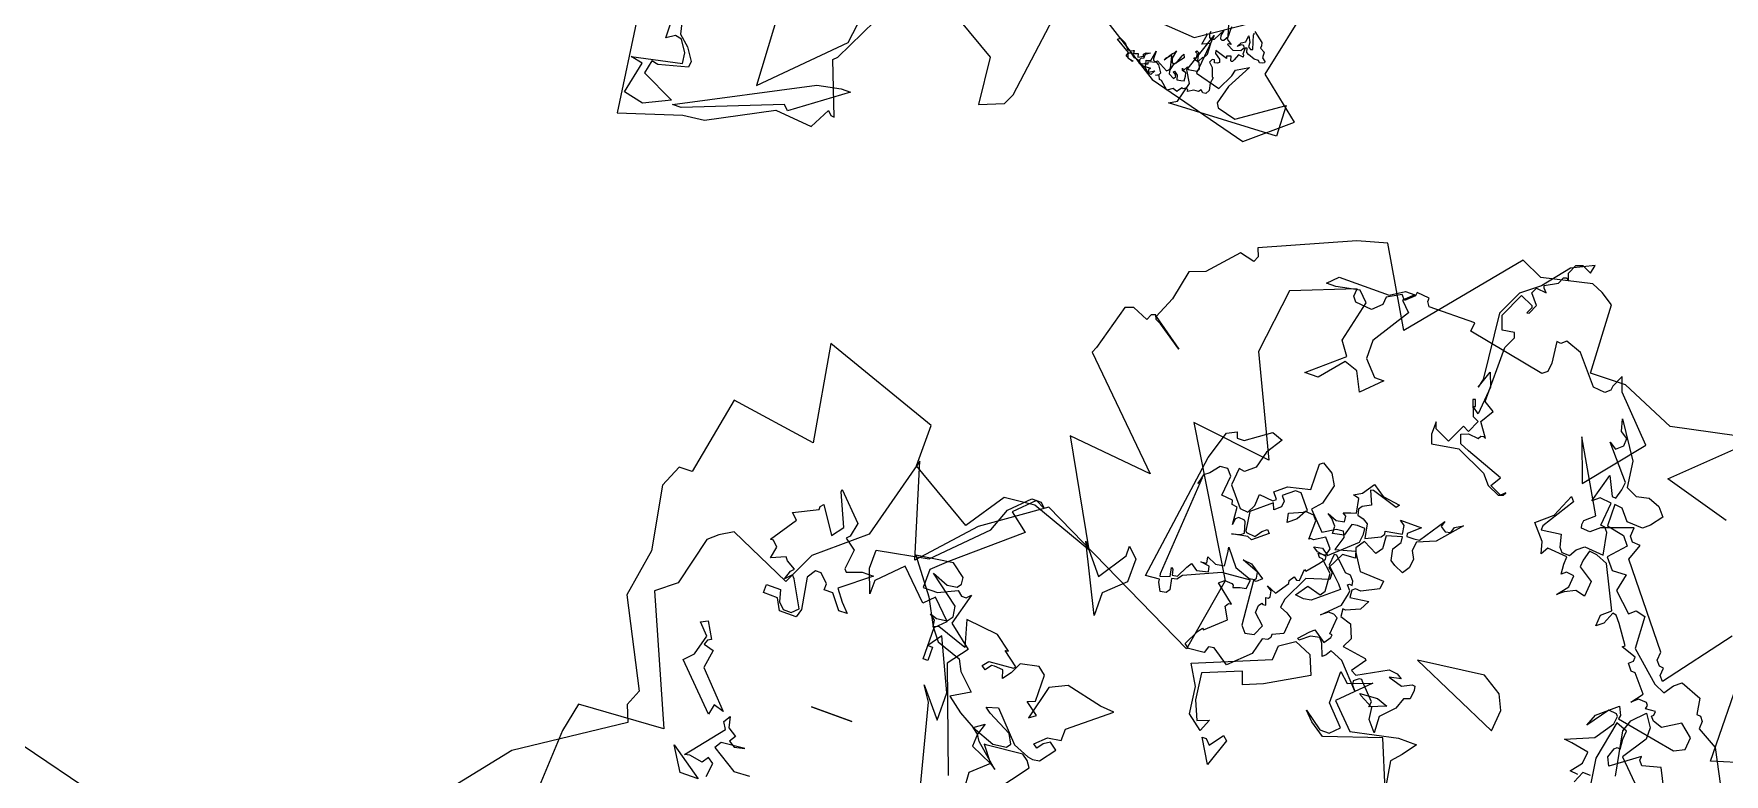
# Model space of a CAD drawing. Header units: metres. Extents: x -71 to 881, y -503 to 661.
# Drawn here: x 228.16 to 235.25, y 555.92 to 559.03 of the extents above; entities that cross this region are included whole.
import ezdxf

# ---------------------------------------------------------------- set-up
doc = ezdxf.new("R2010")
doc.units = ezdxf.units.M
doc.layers.add('ARBRE', color=100, linetype='Continuous', lineweight=13, true_color=0x00ff3f)

# ---------------------------------------------------------------- blocks, each defined once
blk = doc.blocks.new('WMF2', base_point=(0, 0.01))
at = {"color": 251, "lineweight": 0, "true_color": 0x636466}
for points in [[(92.4, -197.64), (98.49, -189.57), (98.99, -190.16), (98.92, -191.16), (99.46, -191.2), (99.98, -191.79), (99.88, -192.88), (107.36, -202.17), (106.64, -204.2), (107.63, -204.27), (108.14, -204.87), (108.06, -205.98), (111.91, -204.61), (112.96, -203.7), (114.06, -203.79), (114.16, -204.2), (114.12, -204.74), (112.93, -205.76), (117.77, -214.23), (115.81, -208.91), (110.13, -215.92), (115.04, -221.02), (115.66, -222.79), (116.35, -221.31), (116.39, -220.76), (116.99, -220.25), (118.51, -220.38), (121.42, -223.82), (123.45, -224.55), (124.06, -224.04), (124.6, -224.1), (124.28, -221.43), (124.37, -220.32), (124.97, -219.82), (134.84, -221.76), (134.73, -222.86), (140.59, -222.8), (140.98, -223.38), (140.96, -223.82), (142.59, -223.95), (142.62, -223.52), (143.7, -222.51), (144.2, -223.11), (145.93, -222.16), (146.02, -221.17), (147.09, -220.14), (149.19, -220.32), (149.69, -220.93), (149.6, -221.91), (157.24, -218.9), (158.3, -210.64), (152.62, -198.66), (162.76, -199.86), (152.65, -183.05), (154.26, -173.69), (175.85, -184.22), (183.13, -179.1), (188.97, -172.64), (192.5, -184.13), (195.26, -173.72), (200.97, -168.92), (202.85, -164.87), (210.8, -168.41), (212.43, -167.44), (213.62, -166.42), (215.13, -160.27), (217.5, -158.38), (210.72, -142.97), (221.5, -142.28), (222.26, -138.6), (222.84, -126.51)], [(123.64, -13.73), (121.99, -1.9), (114.39, -4.34), (111.72, -4.67), (103.98, -8.76), (99.27, -8.35), (97.95, -10.89), (97.46, -10.41), (97.02, -10.37), (99.54, -16.88), (99.06, -17.38), (95.41, -24.9)], [(69.61, -32.48), (62.22, -27.79), (49.27, -24.43), (44.16, -28.75), (49.49, -33.04), (47.38, -42.86)], [(122.03, -4.59), (121.2, -8.62), (122.72, -8.94), (116.58, -10.22), (116.74, -11.56), (117.68, -13), (118.53, -13.17), (119.53, -12.5), (119.62, -15.95)], [(119.14, -18.3), (118.02, -13.51), (116.67, -12.35), (115.65, -10.82), (115.72, -10.05), (119.34, -9.11), (120.19, -9.29), (120.53, -7.61), (116.29, -5.59), (119.5, -4.04), (122.03, -4.59), (122.03, -4.59)], [(100.3, -13.3), (97.37, -13.9), (96.16, -13.9), (102.61, -9.16), (103.21, -9.75), (114.9, -5.14), (116, -5.14), (100.3, -13.3), (100.3, -13.3)], [(162.25, -221.47), (162.55, -220.76), (164.41, -221.19), (167.6, -217.66), (169.53, -216.89), (170.28, -213.15), (171.44, -210.43), (167.5, -207.63), (170.63, -209.8), (171.33, -210.11), (171.53, -210.62), (172.06, -210.42), (172.36, -209.7), (174.37, -210.56), (175.39, -210.16), (176.98, -204.42), (177.29, -203.7), (165.65, -192.21), (176.34, -193.26), (169.52, -180.97), (177.55, -183.87), (181.35, -183.49), (184.59, -178.67), (192.69, -183.49), (192.69, -188.7), (207.51, -193.95), (205.44, -181.84), (216.23, -183.49), (218.11, -173.58), (219.76, -173.52), (220.92, -170.8), (219.49, -162.84), (220.49, -156.77), (215.08, -146.26), (215.94, -144.26), (215.12, -142.21), (227.2, -134.24), (237.13, -121.84)], [(108.09, -27.35), (107.21, -10.78), (98.49, -19.49), (96.74, -32.59), (81.64, -23.67), (81.04, -17.76), (78.09, -18.94), (77.45, -20.28), (75.41, -35.48), (59.11, -34.32), (48.77, -41.31)], [(80.62, -185.19), (89.7, -182.43), (90.01, -206.45)], [(97.85, -210.62), (106.23, -212.96), (97.57, -221.28), (108.11, -219.06), (114.95, -222), (119.42, -221.88), (119.84, -230.55), (121.43, -231.58), (122.86, -232.19), (129.04, -230.77), (131.8, -232.03), (142.53, -219.05), (147.98, -228.38), (151.61, -227.39), (162.65, -222.48), (162.25, -221.47), (162.25, -221.47)], [(57.77, -28.84), (58.63, -30.3), (56.93, -35.37), (57.37, -30.33), (54.22, -29.5), (53.25, -31.47), (53.04, -32.3), (51.55, -33.16), (53.17, -30.11), (53.78, -27.79), (53.47, -27.25), (51.12, -26.63), (45.81, -30.31), (45.66, -26.44), (59.37, -25.77), (58.42, -26.33), (57.77, -28.84), (57.77, -28.84)], [(52.44, -37.5), (51.18, -36.52), (51.08, -36.13), (51.12, -35.83), (50.51, -35.51), (50.45, -34.8), (50.07, -34.49), (50.03, -34.34), (50.2, -34.23), (50.61, -34.11), (50.82, -34.33), (51.37, -34.3), (52.2, -34.62), (52.47, -34.77), (52.63, -35.28), (52.87, -35.21), (52.86, -34.42), (52.76, -34.37), (52.7, -34.11), (53.34, -34.14), (53.62, -33.41), (53.77, -33.15), (53.9, -33.1), (53.97, -33.15), (54.13, -33.69), (54.66, -33.51), (54.57, -33.25), (56.09, -33.72), (56.03, -33.37), (55.31, -32.87), (55.2, -32.49), (55.39, -32.36), (55.77, -32.24), (55.88, -32.62), (56.15, -32.56), (56.36, -32.12), (55.85, -31.63), (55.46, -30.55), (55.3, -30.46), (55.43, -29.76), (55.24, -28.88), (55.5, -28.39), (55.87, -28.34), (56.16, -28.62), (56.42, -28.33), (56.99, -28.28), (57.65, -27.88), (57.72, -28.12), (58.03, -28.17), (58.25, -27.98), (58.41, -28.05), (58.73, -27.66), (58.86, -27.41), (59.43, -27.6), (60.1, -27.17), (61.07, -28.04), (61.37, -28.09), (61.58, -28.52), (61.97, -28.4), (61.62, -28.65), (61.49, -28.9), (62.03, -29.74), (62.37, -29.92), (63.43, -29.61), (63.34, -29.34), (63.61, -29.26), (63.52, -29), (62.86, -28.99), (63.01, -28.72), (62.94, -28.47), (62.26, -28.88), (62.57, -28.28), (62.89, -28.34), (63.48, -28.85), (64.34, -29.1), (64.6, -29.45), (65.11, -29.53), (65.65, -29.92), (65.93, -29.83), (66.02, -29.66), (65.89, -29.26), (65.11, -29.09), (65.26, -29.04), (66.15, -29.41), (66.02, -29.89), (67.84, -30.97), (67.51, -31.22), (66.81, -30.85), (66.26, -30.24), (65.89, -30.14), (65.56, -30.31), (65.43, -30.34), (65.4, -29.99), (64.88, -30.15), (64.76, -29.76), (64.15, -30.11), (64.22, -30.34), (64, -30.58), (63.48, -30.72), (64.02, -30.36), (64.06, -29.83), (64.32, -29.76), (64.47, -29.5), (64.37, -29.25), (64.12, -29.12), (63.68, -29.31), (63.59, -29.47), (63.68, -29.74), (63.15, -29.91), (62.91, -31.2), (62.89, -30.2), (62.83, -30.07), (62.59, -29.93), (62.37, -30.14), (60.91, -29.37), (60.7, -29.58), (60.56, -29.85), (60.92, -31.25), (60.95, -31.35), (61.49, -30.77), (61.62, -30.52), (60.95, -31.58), (60.73, -31.77), (60.58, -32.05), (60.79, -31.06), (60.63, -30.55), (60.45, -30.45), (60.1, -30.71), (59.75, -31.73), (59.62, -31.98), (59.42, -31.56), (60.41, -30.31), (60.57, -29.63), (60.56, -29.41), (60.48, -29.15), (59.78, -28.78), (59.61, -29.12), (59.81, -29.35), (60.09, -29.48), (59.99, -29.66), (59.52, -29.31), (59.36, -28.78), (58.88, -28.85), (58.48, -28.96), (58.53, -29.53), (58.63, -29.93), (59.11, -30.07), (59.2, -30.34), (58.98, -30.11), (58.66, -30.69), (58.5, -30.4), (57.42, -30.59), (57.23, -30.94), (57.5, -31.63), (57.97, -31.77), (58.34, -31.96), (58.03, -32.11), (58.06, -32.48), (58.09, -32.59), (58.37, -32.72), (58.26, -32.91), (58, -32.77), (57.77, -31.77), (57.68, -31.73), (57.33, -32.4), (57.28, -32.27), (56.9, -32.97), (56.98, -34.3), (57.97, -33.85), (57.74, -35.15), (57.85, -35.31)], [(57.47, -35.67), (57.52, -35.37), (57.39, -34.96), (57.14, -34.83), (56.74, -34.96), (56.01, -36.34), (56.16, -35.64), (56.04, -35.25), (55.87, -35.15), (55.61, -35.22), (55.28, -35.83), (55.72, -37.28)], [(55.3, -37.06), (55.27, -35.48), (54.61, -35.03), (54.96, -35), (55.02, -34.9), (54.16, -34.45), (53.24, -34.74), (53.05, -35.07), (52.92, -35.12), (53.11, -35.44), (53.43, -35.41), (53.84, -35.06), (53.53, -35.66), (53.04, -35.95), (52.98, -36.7), (52.93, -36.78), (52.55, -36.04), (52.54, -35.47), (52.19, -35.28), (51.91, -35.35), (52.44, -37.08), (52.39, -37.16), (52.45, -37.28)], [(110.5, -210.3), (109.11, -209.66), (107.56, -210.01), (106.1, -209.43), (105.21, -208.37), (106.3, -206.96), (107.08, -206.3), (109.11, -206.4), (110.23, -207.75), (111.21, -207.86), (111.17, -205.1), (108.98, -204.68), (108.09, -203.61), (109.95, -201.54), (108.82, -200.21), (107.05, -200.28), (107.47, -198.09), (105.17, -195.92), (104.39, -196.59), (103.18, -196.28), (102.97, -192.24), (99.24, -188.97), (97.85, -188.34), (97.03, -189.52), (96.18, -190.24), (93.53, -189.23), (93.18, -187.24), (92.71, -187.16), (92.29, -186.66), (92.32, -185.67), (89.73, -184.22), (87.53, -180.05)], [(93.1, -175.8), (95.08, -179.67), (97.34, -179.08), (97.82, -179.64), (97.78, -180.15), (101.14, -177.68), (101.63, -178.7), (101.22, -179.9), (100.95, -180.15), (100.54, -180.1), (100.64, -181.36), (100.55, -182.4), (102.01, -182.98), (102.92, -178.07), (101.94, -171.52)], [(102.84, -175.84), (103.82, -175.87), (104.45, -174.47)], [(104.32, -175.45), (105.36, -175.53), (104.26, -176.94), (104.08, -178.42), (106.33, -178.82), (107.3, -178.94), (103.92, -180.38), (102.29, -182.75), (102.16, -183.73), (102.39, -184), (103.43, -184.08), (105.34, -181.48), (104.76, -182.94), (102.36, -184.98), (101.88, -183.96), (101.97, -183.49), (94.36, -182.12), (93.06, -182.73), (92.94, -184.28), (94.55, -185.59), (96.67, -184.27), (97.88, -184.67), (98.3, -185.17), (98.08, -185.36), (98.04, -185.87), (99.3, -185.77), (99.21, -186.22), (99.44, -186.5), (100.48, -186.59), (101.25, -185.92), (100.16, -187.33), (101.95, -189.45), (102.48, -189.49), (103.14, -190.28), (102.64, -190.71), (102.6, -191.22), (104.51, -191.89), (104.23, -192.12), (105.81, -194.43), (106.51, -195.26), (106.98, -195.35), (107.6, -193.84), (108.41, -193.19), (108.29, -194.62), (107.17, -195.57), (109.76, -200.75), (111.21, -201.34), (112.19, -201.47), (112.55, -200.2), (112.63, -199.28), (110.76, -198.09), (110.9, -196.12), (112.13, -196.43), (113.42, -195.8), (114.19, -195.14), (113.09, -196.56), (112.98, -198.01), (113.96, -198.14), (114.51, -197.67), (114.61, -198.91), (114.58, -199.9), (117.07, -200.09), (117.61, -199.16), (118.02, -200.63), (119.62, -202.52), (117.74, -204.14), (116.53, -207), (116.04, -206.45), (118.58, -202.45), (118.63, -201.93), (116.12, -202.24), (115.77, -200.72), (115.3, -200.17), (114.31, -200.14), (113.77, -201.07), (112.93, -201.79), (110.47, -201.58), (110.98, -204.31), (111.44, -204.87), (111.97, -204.91), (111.68, -207.85), (113.17, -208.02), (114, -207.32), (112.98, -210.96), (111.87, -208.65), (111.36, -208.61), (111.05, -209.82), (110.92, -210.8), (114.34, -214.81), (113.44, -214.21), (112.61, -214.93), (112.58, -215.91), (113.47, -216.49), (113.87, -217.98), (110.96, -213.56), (110.5, -210.3), (110.5, -210.3)], [(177.52, -141.23), (181.55, -156.93), (182.76, -158.76), (179.84, -155.24), (179.84, -158.76), (182.76, -165.09), (183.97, -163.4), (183.36, -163.4), (183.36, -161.69), (183.97, -161.69), (183.97, -165.71), (182.76, -166.93), (185.07, -169.24), (186.28, -168.03), (189.83, -171.55), (192.73, -168.64), (192.73, -166.93), (193.83, -169.85), (193.83, -172.16), (187.38, -173.37), (181.55, -179.23), (180.45, -182.15), (178.13, -184.47), (176.91, -184.47), (176.31, -183.86), (177.52, -184.47), (179.84, -182.15), (177.52, -180.32), (185.07, -173.85), (186.89, -172.16), (186.89, -169.85), (185.07, -169.85), (182.76, -170.95), (182.15, -170.45), (181.55, -170.45), (181.05, -170.95), (182.15, -166.93), (179.21, -164.61), (181.05, -162.17), (176.31, -149.38)], [(203.93, -139.29), (203.69, -141.03), (204.43, -141.55), (204.96, -140.74), (206.69, -141.04), (207.29, -140.91), (203.63, -145.45), (204.17, -146.3), (203.66, -147.12), (203.34, -145.79), (202.2, -145.06), (202.72, -144.26), (201.92, -143.8), (200.66, -144.08), (203.6, -143.77), (204.12, -142.96), (200.96, -141), (198.96, -141.1)], [(170.41, -149.48), (167.33, -153.6), (167.88, -154.33), (168.63, -154.89), (173.09, -154.46), (173.45, -154.42), (171.93, -152.49), (171.21, -151.97), (174.13, -154.55), (174.64, -155.32), (175.4, -155.88), (172.47, -154.78), (170.8, -155.02), (170.42, -155.53), (171.04, -156.68), (174.04, -158.22), (174.74, -158.74), (173.33, -159.18), (169.98, -155.59), (167.94, -154.77), (167.31, -154.68), (166.44, -154.8), (165.01, -156.7), (165.95, -157.41), (166.73, -156.9), (167.3, -156.16), (167.79, -156.52), (166.47, -157.79), (164.8, -158.03), (164.79, -159.51), (159.94, -163.43), (161.71, -163.57), (166.28, -164.6), (168.39, -163.57), (169.49, -159.28), (168.67, -159.85), (170.32, -161.09), (169.36, -161.46), (169.4, -164.84), (170.39, -165.59), (172.66, -165.09), (173.31, -163.69), (174.06, -162.7), (174.38, -163.72), (175.5, -163.78), (175.85, -163.73), (176.42, -162.98), (176.92, -163.36), (176.35, -164.1), (173.23, -164.33), (173.04, -164.58), (174.93, -166.01), (174.5, -166.07), (176.45, -167.55), (180.59, -167.98), (179.68, -164.7), (183.52, -166.03), (184.12, -165.76), (184.28, -166.58), (184.98, -167.12), (184.09, -166.85), (182.78, -167.03), (182.25, -167.74), (182.48, -169.01), (186.32, -171.88), (184.25, -171.11), (183.02, -171.28), (182.66, -171.8), (182.73, -172.63), (184.43, -173.9), (189.08, -173.24), (185.87, -169.02), (184.12, -165.76), (182.95, -164.22), (179.83, -163.17), (179.13, -161.78), (177.11, -159.84), (179.39, -158.51), (177.45, -157.05), (175.4, -155.88), (174.19, -156.77), (174.64, -155.32), (174.73, -153.72), (171.93, -152.49), (174.04, -150.58), (173.91, -148.36)], [(208.87, -141.57), (204.74, -138.66), (207.06, -138.66), (208.87, -141.57), (208.87, -141.57)], [(208.96, -155.15), (209.4, -154.92), (209.63, -154.33), (208.3, -153.97), (208.67, -151.63), (204.64, -147.41), (205.96, -147.79), (206.24, -146.5), (211.37, -151.69), (210.33, -152.81), (209.63, -155.34), (210.96, -156.71), (210.11, -157.18), (208.96, -155.15), (208.96, -155.15)], [(189.52, -151.57), (194.75, -151.57), (189.52, -151.57), (189.52, -151.57)], [(147.09, -161.3), (148.81, -164.22), (148.31, -164.22), (147.7, -163.6), (146.47, -165.31), (145.88, -164.82), (147.09, -161.3), (147.09, -161.3)], [(203.13, -162.67), (204.93, -162.67), (204.93, -163.71), (203.13, -163.71), (202.75, -162.29), (202.01, -161.54), (200.96, -161.54), (200.21, -162.29), (202.01, -165.5), (202.37, -165.88), (203.13, -165.12), (202.75, -166.25), (202.37, -166.64), (203.5, -167.31), (203.82, -167.68), (205.6, -166.93), (205.31, -168.42), (205.98, -169.09), (206.34, -169.09), (204.18, -172.31), (204.93, -173.05), (202.01, -174.48), (202.01, -174.86), (201.7, -175.24), (199.54, -172.01), (198.43, -173.43), (200.21, -177.4), (200.21, -177.69), (197, -174.48), (197.38, -172.69), (197.76, -172.31), (196.33, -171.27), (196.63, -168.73), (196.33, -168.42), (194.53, -169.09), (193.04, -169.09), (196.63, -166.25), (195.57, -164.83), (194.53, -163.71), (195.57, -163.71), (197, -165.5), (198.12, -165.5), (198.12, -166.25), (199.17, -167.31), (199.92, -167.31), (200.59, -166.25), (199.92, -162.29), (200.21, -161.25), (202.37, -161.25), (203.13, -162.67), (203.13, -162.67)], [(135.09, -169.28), (136.91, -170.51), (138.01, -171.61), (135.68, -169.9), (134.47, -169.9), (133.38, -170.99), (135.68, -173.42), (135.68, -177.45), (134.47, -176.35), (131.54, -177.45), (135.09, -173.91), (132.16, -170.99), (126.32, -172.2), (124, -172.2), (125.23, -170.51), (126.32, -169.28), (125.71, -165.75), (128.13, -171.61), (135.09, -169.28), (135.09, -169.28)], [(138.94, -175.74), (144.01, -172.85), (146.39, -171.88), (146.93, -173.42), (151.56, -171.55), (151.13, -168.2), (150.13, -165.91), (148.68, -166.49), (149.35, -164.92), (151.24, -166.38), (151.67, -169.75), (153.13, -172.22), (143.98, -176.02), (143.88, -177.83), (142.05, -179.02), (139.92, -178.12), (138.94, -175.74), (138.94, -175.74)], [(99.94, -176.82), (100.97, -182.31), (100.46, -183.77), (98.99, -185.32), (97.97, -183.77), (97.97, -182.31), (99.94, -179.3), (93.53, -172.89)], [(129.33, -171.8), (130.44, -173.14), (130.63, -174.64), (132.41, -175.52), (132.57, -175.72), (130.37, -175.88), (129, -175.39), (131.03, -174.57), (130.92, -175.27), (132.78, -177.2), (132.94, -177.4), (133.27, -177.39), (133.89, -176.89), (133.76, -176.39), (133.25, -175.78), (136.03, -178.75), (137.63, -179.42), (138.03, -178.75), (138.43, -178.41), (139, -179.91), (139.48, -180.48), (140.6, -180.25), (141.77, -179.29), (141.95, -179.48), (140.94, -180.66), (140.37, -181.13), (138.81, -180.09), (138.2, -180.94), (138.17, -181.3), (138.5, -181.3), (138.3, -183.46), (138.84, -183.71), (139.55, -183.74), (140.34, -183.1), (138.33, -185.08), (138.01, -186.66), (137.96, -187.04), (138.47, -187.64), (138.27, -187.81), (137.93, -187.74), (138.03, -188.28), (138.55, -188.89), (139.2, -188.95), (140.91, -190.59), (141.25, -190.57), (141.38, -189.16), (139.54, -187.38), (139.07, -186.81), (142.01, -184.38), (142.93, -184.24), (144.01, -184.38), (142.96, -185.86), (141.2, -185.39), (140.77, -186.02), (140.94, -188.21), (142.43, -189.6), (142.8, -189.62), (143.13, -190.05), (142.18, -190.14), (141.95, -191.03), (142.93, -192.19), (144.24, -191.39), (144.58, -191.45), (144.78, -191.29), (144.74, -193.64), (145.22, -194.21), (146.33, -194.31), (146.97, -193.1), (147.96, -192.3), (148.2, -193.41), (146.53, -194.15), (146.12, -194.49), (147.57, -196.24), (148.3, -196.27), (149.64, -195.16), (149.18, -194.59), (149.23, -193.84), (150.01, -193.2), (150.32, -193.98), (152.67, -192.02), (152.33, -189.62), (152.2, -189.45), (151.09, -189.35), (150.48, -190.21), (149.91, -190.68), (149.57, -190.27), (151.32, -188.81), (151.86, -189.06), (153.85, -188.7), (152.77, -188.98), (152.4, -189.29), (152.8, -190.62), (152.94, -190.78), (153.69, -190.85), (154.05, -190.54), (154.11, -189.8), (154.29, -191.99), (154.99, -192.09), (155.13, -192.59), (156.55, -192.72), (156.32, -195.25), (156.96, -196.02), (157.91, -195.93), (158.87, -194.78), (159.49, -194.28), (159.79, -193.07), (159.51, -193.9), (160.36, -181.18), (160.3, -180.89), (159.09, -181.29), (159.32, -182.35), (159.11, -182.21), (158.95, -181.51), (158.27, -181.62), (157.59, -183.02), (157.18, -183.64), (156.35, -183.07), (154.92, -183.39), (155.08, -184.08), (156.2, -184.24), (155.47, -184.34), (155.62, -185.07), (154.42, -184.57), (153.35, -184.75), (153.51, -186.38), (153.6, -187.08), (151.95, -185.01), (149.99, -184.32), (149.29, -184.43), (149.15, -184.65), (149.29, -185.38), (151.47, -186.21), (150.33, -186.08), (148.46, -184.81), (149.07, -184.27), (149.41, -184.25), (148.91, -178.66), (148.24, -177.88), (147.12, -178.09), (146.52, -179.46), (147.86, -180.69), (147.82, -181.61), (147.53, -182), (147.35, -181.89), (146.99, -181.96), (147.31, -182.82), (146.97, -182.85), (146.83, -183.07), (146.96, -183.8), (147.57, -184.22), (146.37, -183.73), (145.25, -185.38), (145.32, -185.75), (144.9, -186.35), (144.5, -186.09), (144.14, -186.16), (144.04, -187.62), (143.83, -187.48), (142.52, -189.03), (142.08, -189.67), (142.11, -190.02), (143.28, -190.18), (143.89, -190.6), (142.85, -190.79), (141.99, -190.19), (138.87, -193), (138.74, -194.12), (138.82, -194.82), (139.8, -194.84), (140.46, -194.71), (140.93, -193.17), (142.31, -192.91), (142.34, -193.82), (143.01, -194.6), (143.63, -195.01), (142.43, -194.52), (141.41, -194.72), (141.51, -195.42), (141.95, -195.71), (141.09, -196.03), (140.4, -196.21), (140.74, -197.98), (141.5, -198.18), (140.55, -198.74), (139.52, -200.23), (138.03, -199.22), (135.82, -198.91), (136.11, -198.49), (139.38, -199.5), (139.74, -199.42), (139.04, -197.73), (140.05, -197.19), (140.36, -196.75), (140.18, -196.05), (139.41, -195.86), (138.75, -195.42), (138.41, -193.65), (136.6, -194.53), (136.31, -194.97), (136.38, -195.33), (134.28, -195.7), (134.46, -196.76), (135.1, -197.22), (132.37, -197.2), (133.77, -195.99), (133.7, -195.63), (132.79, -195.64), (132.09, -195.74), (129.95, -198.9), (130.18, -198.17), (129.52, -197.73), (128.84, -197.89), (128.6, -198.62), (127.64, -199.19), (130.16, -196.3), (132.35, -195.35), (132.53, -194.25), (131.99, -193.25), (132.12, -192.12), (132.68, -191.29), (133.87, -191.79), (134.49, -192.21), (134.79, -193.63), (134.09, -194.68), (134.18, -195.38), (136.09, -194.82), (135.98, -193.22), (136.53, -192.38), (138.34, -193.29), (139.06, -192.24), (138.68, -191.03), (140.3, -190.91), (141.35, -188.87), (140.74, -188.44), (140.72, -187.54), (143.51, -186.63), (145.06, -183.4), (145.23, -182.31), (144.26, -181.94), (143.6, -181.51), (143.77, -179.46), (145.1, -178.82), (145.07, -178.48), (145.34, -178.09), (146.02, -177.93), (146.55, -175.84), (149.03, -173.49), (151.13, -174.93), (151.83, -174.83), (152.07, -174.01), (154.04, -173.82), (154.65, -174.25), (153.72, -176.12), (153.29, -176.72), (153.08, -176.57), (150.75, -178.69), (151.6, -180.16), (151.31, -180.6), (150.94, -180.67), (153.31, -182.54), (152.7, -183.08), (151.76, -183.04), (151.56, -182.89), (151.5, -182.59), (150.64, -182.91), (149.91, -183.05), (149.78, -184.18), (153.37, -183.87), (157.76, -181.91), (158.22, -181.26), (158.87, -181.13), (158.61, -179.74), (158.9, -179.3), (159.63, -179.15), (160.17, -180.16), (160.23, -180.53), (161.97, -180.37), (159.66, -196.47), (158.58, -199.98), (157.43, -200.58), (157.16, -199.85), (156.26, -199.9), (153.31, -201.99), (151.94, -201.5), (153.21, -199.48), (153.79, -197.33), (154.96, -196.37), (155.66, -196.47), (155.88, -194.31), (153.91, -191.96), (152.87, -191.86), (152.36, -192.9), (152.27, -194.36), (150.48, -194.18), (150.11, -194.49), (150.75, -195.26), (149.38, -196.4), (146.61, -197.04), (146.66, -200.28), (146.27, -200.62), (144.88, -199.79), (144.11, -198.43), (144.72, -195.93), (145.72, -194.82), (143.6, -192.6), (142.05, -193.54), (141.19, -193.65), (140.84, -192.91), (141.38, -191.16), (138.98, -191.83), (137.57, -189.7), (134.5, -189.55), (134.6, -188.51), (136.69, -187.48), (137.39, -187.51), (137.76, -187.2), (137.7, -186.3), (135.35, -186.6), (135.98, -185.39), (137.66, -184.67), (138.03, -184.72), (137.93, -183.77), (136.52, -183.3), (135.82, -181.61), (136.44, -180.4), (133.42, -179.96), (133.25, -179.75), (134.5, -178.03), (133.81, -177.64), (130.21, -179.65), (129.13, -179.52), (128.46, -179.11), (129.89, -178.8), (128.13, -178.26), (126.98, -178.88), (126.62, -178.83), (126.51, -178.31), (126.62, -177.18), (127.36, -176.92), (127.86, -175.55), (129.43, -173.88), (129.33, -171.8), (129.33, -171.8)], [(167.3, -178.31), (164.99, -181.83), (164.99, -183.07), (163.76, -181.83), (163.76, -178.92), (166.2, -176.6), (166.2, -173.68), (170.22, -181.83), (167.3, -178.31), (167.3, -178.31)], [(116, -176.89), (115.75, -179.59), (116.63, -181.42), (119.11, -182.97), (127.36, -181.9), (116, -176.89), (116, -176.89)], [(128.63, -229.85), (130.85, -228.1), (132.31, -224.99), (131.45, -216.73), (131.71, -215.63), (130.94, -217.85), (130.31, -216.16), (130.6, -212.58), (131.48, -213.21), (131.19, -213.31), (131.49, -214.13), (131.79, -214.02), (131.07, -212.08), (130.28, -211.7), (130.98, -210.18), (131.77, -210.56), (132.87, -208.24), (134.78, -209.13), (135.09, -209.95), (135.09, -208.36), (134.68, -207.25), (131.36, -207.8), (127.52, -206.02), (126.48, -204.8), (124.97, -204.1), (124.38, -204.31), (124.19, -204.71), (124.67, -204.21), (126.19, -204.91), (125.4, -206.21), (130.16, -207.96), (131.33, -208.46), (131.74, -209.57), (130.87, -209.89), (129.57, -209.78), (129.36, -210.13), (129.07, -210.23), (128.75, -210.08), (129.97, -211.82), (128.98, -213.46), (130.3, -214.3), (130.27, -221.28), (129.57, -222.8), (129.78, -223.38), (131.29, -223.17), (131.93, -224.86), (130.51, -227.9), (128.94, -227.21), (128.82, -226.92), (129.2, -226.13), (128.91, -226.23), (128.41, -227.4), (129.45, -228.63), (129.11, -229.36), (127.81, -229.23), (128.24, -229.68), (128.34, -229.97), (126.82, -230.86), (126.44, -231.65), (126.15, -231.77), (125.75, -231.58), (126.06, -232.39), (125.56, -233.58), (124.75, -233.87), (123.53, -233.31), (123.33, -234.38), (126.03, -233.07), (128.63, -229.85), (128.63, -229.85)], [(147.98, -213.1), (150.4, -210.17), (152.11, -210.17), (147.98, -213.72), (149.19, -215.41), (147.98, -220.65), (149.19, -221.87), (152.11, -221.27), (153.32, -221.27), (152.11, -222.48), (145.66, -222.48), (143.95, -223.57), (142.74, -223.57), (143.95, -222.48), (142.74, -221.27), (145.66, -216.64), (145.66, -214.32), (143.95, -212.49), (142.74, -212.49), (145.04, -210.17), (146.26, -212.49), (147.98, -213.1), (147.98, -213.1)]]:
    blk.add_lwpolyline(points, dxfattribs=at)

msp = doc.modelspace()

# ---------------------------------------------------------------- linework, layer by layer
at = {"color": 240, "true_color": 0xed1f24}
msp.add_lwpolyline([(19.7922, 661.3985), (71.0195, 593.3674), (166.383, 584.6747), (221.5037, 560.4982), (272.4455, 526.1574), (279.4938, 486.4237), (249.1842, 452.9183), (220.524, 401.8709), (211.2396, 381.7348), (204.3913, 371.8549)], dxfattribs=at)

# ---------------------------------------------------------------- block references
at = {"layer": 'ARBRE', "color": 251, "lineweight": 5, "true_color": 0x636466, "xscale": 0.03451886634015593, "yscale": 0.03451886634015593, "zscale": 0.03451886634015593, "rotation": 160.1685466476646}
for p in [(234.5486, 557.2044), (235.9734, 548.9991)]:
    msp.add_blockref('WMF2', p, dxfattribs=at)

doc.saveas('drawing.dxf')
